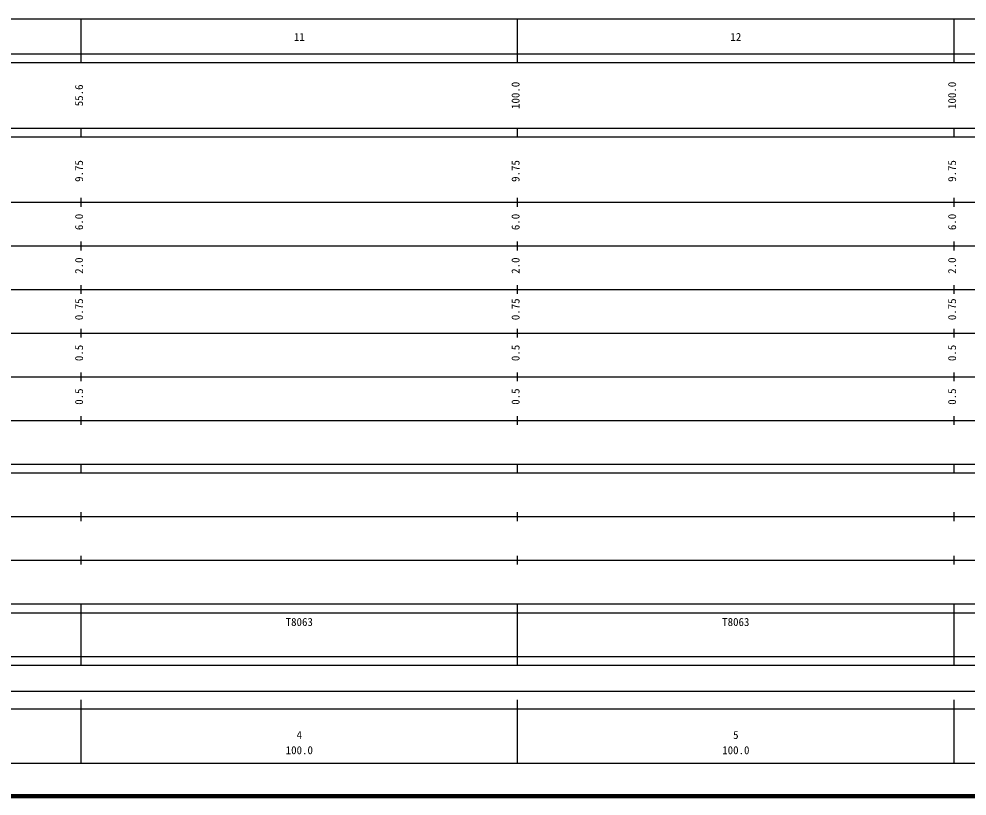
# Model space of a CAD drawing. Units: millimetres on the paper, enlarged 1000 times. Extents: x 40000 to 680000, y 20000 to 380000.
# Drawn here: x 253776 to 470966, y 20000 to 198000 of the extents above; entities that cross this region are included whole.
import ezdxf
from ezdxf.enums import TextEntityAlignment as Align

# ---------------------------------------------------------------- set-up
doc = ezdxf.new("R2010")
doc.units = ezdxf.units.MM
doc.header["$LTSCALE"] = 1000
doc.layers.add('S-TTL', color=2, linetype='Continuous', lineweight=140)
doc.layers.add('S-TTL-BAND', color=7, linetype='Continuous', lineweight=25)
doc.styles.add('ＭＳ ゴシック', font='')
doc.styles.get('ＭＳ ゴシック').set_extended_font_data('MS Gothic')

msp = doc.modelspace()

# ---------------------------------------------------------------- linework, layer by layer
at = {"layer": 'S-TTL'}
msp.add_line((40000, 20000), (680000, 20000), dxfattribs=at)
msp.add_line((40000, 20000), (680000, 20000), dxfattribs=at)
at = {"layer": 'S-TTL-BAND'}
for p, q in [((68000, 198000), (579000, 198000)), ((68000, 198000), (579000, 198000)), ((268000, 188000), (268000, 198000)), ((368000, 188000), (368000, 198000)), ((468000, 188000), (468000, 198000)), ((40000, 190000), (579000, 190000)), ((40000, 190000), (579000, 190000)), ((40000, 188000), (579000, 188000)), ((40000, 188000), (579000, 188000)), ((40000, 173000), (579000, 173000)), ((40000, 173000), (579000, 173000)), ((268000, 171000), (268000, 173000)), ((368000, 171000), (368000, 173000)), ((468000, 171000), (468000, 173000)), ((40000, 171000), (579000, 171000)), ((40000, 171000), (579000, 171000)), ((268000, 155000), (268000, 157000)), ((368000, 155000), (368000, 157000)), ((468000, 155000), (468000, 157000)), ((40000, 156000), (579000, 156000)), ((40000, 156000), (579000, 156000)), ((46000, 146000), (579000, 146000)), ((46000, 146000), (579000, 146000)), ((268000, 145000), (268000, 147000)), ((368000, 145000), (368000, 147000)), ((468000, 145000), (468000, 147000)), ((268000, 135000), (268000, 137000)), ((368000, 135000), (368000, 137000)), ((468000, 135000), (468000, 137000)), ((52000, 136000), (579000, 136000)), ((52000, 136000), (579000, 136000)), ((46000, 126000), (579000, 126000)), ((46000, 126000), (579000, 126000)), ((268000, 125000), (268000, 127000)), ((368000, 125000), (368000, 127000)), ((468000, 125000), (468000, 127000)), ((52000, 116000), (579000, 116000)), ((52000, 116000), (579000, 116000)), ((268000, 115000), (268000, 117000)), ((368000, 115000), (368000, 117000)), ((468000, 115000), (468000, 117000)), ((268000, 105000), (268000, 107000)), ((368000, 105000), (368000, 107000)), ((468000, 105000), (468000, 107000)), ((46000, 106000), (579000, 106000)), ((46000, 106000), (579000, 106000)), ((40000, 96000), (579000, 96000)), ((40000, 96000), (579000, 96000)), ((268000, 94000), (268000, 96000)), ((368000, 94000), (368000, 96000)), ((468000, 94000), (468000, 96000)), ((40000, 94000), (579000, 94000)), ((40000, 94000), (579000, 94000)), ((268000, 83000), (268000, 85000)), ((368000, 83000), (368000, 85000)), ((468000, 83000), (468000, 85000)), ((49000, 84000), (579000, 84000)), ((49000, 84000), (579000, 84000)), ((40000, 74000), (579000, 74000)), ((40000, 74000), (579000, 74000)), ((268000, 73000), (268000, 75000)), ((368000, 73000), (368000, 75000)), ((468000, 73000), (468000, 75000)), ((40000, 64000), (579000, 64000)), ((40000, 64000), (579000, 64000)), ((268000, 62000), (268000, 64000)), ((368000, 62000), (368000, 64000)), ((468000, 62000), (468000, 64000)), ((40000, 62000), (579000, 62000)), ((40000, 62000), (579000, 62000)), ((268000, 52000), (268000, 62000)), ((268000, 52000), (268000, 62000)), ((368000, 52000), (368000, 62000)), ((368000, 52000), (368000, 62000)), ((468000, 52000), (468000, 62000)), ((468000, 52000), (468000, 62000)), ((40000, 52000), (579000, 52000)), ((40000, 52000), (579000, 52000)), ((40000, 50000), (579000, 50000)), ((40000, 50000), (579000, 50000)), ((268000, 50000), (268000, 52000)), ((368000, 50000), (368000, 52000)), ((468000, 50000), (468000, 52000)), ((219900, 44000), (565000, 44000)), ((268000, 27500), (268000, 42000)), ((368000, 27500), (368000, 42000)), ((468000, 27500), (468000, 42000)), ((40000, 40000), (579000, 40000)), ((40000, 40000), (579000, 40000)), ((68000, 27500), (579000, 27500)), ((68000, 27500), (579000, 27500))]:
    msp.add_line(p, q, dxfattribs=at)

# ---------------------------------------------------------------- texts
at = {"layer": 'S-TTL-BAND', "style": 'ＭＳ ゴシック'}
for s, p in [('11', (318000, 192405)), ('12', (418000, 192405)), ('4', (318000, 32523)), ('5', (418000, 32523)), ('100.0', (318000, 29033)), ('100.0', (418000, 29033))]:
    msp.add_text(s, height=1833, dxfattribs=at).set_placement(p, align=Align.BOTTOM_CENTER)
for s, p in [('55.6', (269000, 180500)), ('100.0', (369000, 180500)), ('100.0', (469000, 180500)), ('9.75', (269000, 163174)), ('9.75', (369000, 163174)), ('9.75', (469000, 163174)), ('6.0', (269000, 151500)), ('6.0', (369000, 151500)), ('6.0', (469000, 151500)), ('2.0', (269000, 141500)), ('2.0', (369000, 141500)), ('2.0', (469000, 141500)), ('0.75', (269000, 131500)), ('0.75', (369000, 131500)), ('0.75', (469000, 131500)), ('0.5', (269000, 121500)), ('0.5', (369000, 121500)), ('0.5', (469000, 121500)), ('0.5', (269000, 111500)), ('0.5', (369000, 111500)), ('0.5', (469000, 111500))]:
    msp.add_text(s, height=1833, rotation=90, dxfattribs=at).set_placement(p, align=Align.BOTTOM_CENTER)
for p in [(314875, 58405), (414875, 58405)]:
    msp.add_text('T8063', height=1833, dxfattribs=at).set_placement(p, align=Align.BOTTOM_LEFT)

doc.saveas('drawing.dxf')
